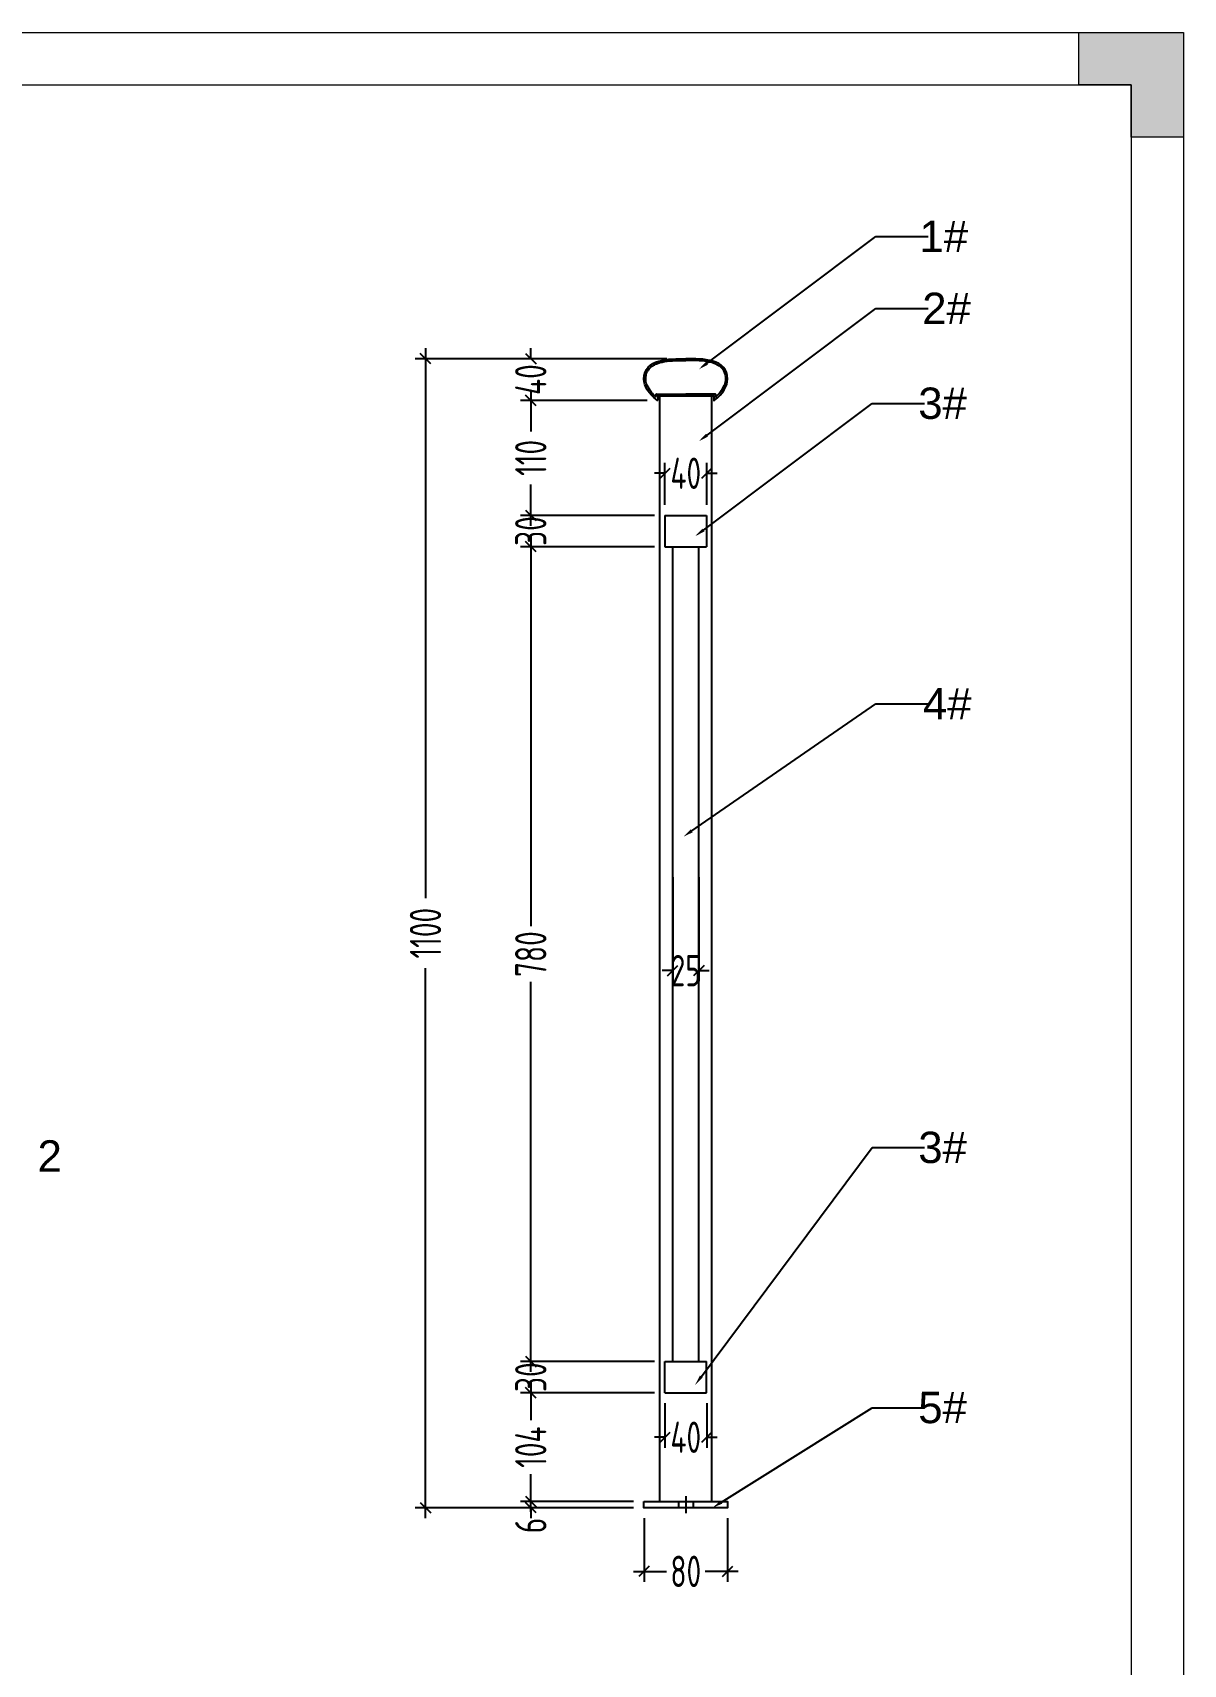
# Model space of a CAD drawing. Header units: millimetres. Extents: x 136606 to 1229059, y 82794 to 127566.
# Drawn here: x 962345 to 963447, y 125793 to 127355 of the extents above; entities that cross this region are included whole.
import ezdxf
from ezdxf import colors
from ezdxf.entities.mleader import LeaderData, LeaderLine
from ezdxf.math import Vec2, Vec3

# ---------------------------------------------------------------- set-up
doc = ezdxf.new("R2010")
doc.units = ezdxf.units.MM
for name, color, linetype in [('HR-dimension', 9, 'Continuous'), ('方管', 100, 'Continuous'), ('标注', 9, 'Continuous')]:
    doc.layers.add(name, color=color, linetype=linetype)
doc.layers.add('图框', color=7, linetype='Continuous', lineweight=13)
doc.layers.add('文本', color=3, linetype='Continuous', lineweight=13)
doc.styles.add('Arial', font='arial.ttf')
doc.styles.add('hztxt', font='ros1.shx', dxfattribs={"width": 0.8, "bigfont": 'hztxt.shx'})
doc.dimstyles.new('DIM-10', dxfattribs={"dimscale": 10, "dimtxt": 3, "dimasz": 1, "dimexe": 1, "dimexo": 1, "dimgap": 0.5, "dimtad": 0, "dimdec": 3, "dimrnd": 0.0005, "dimzin": 9, "dimdsep": 46, "dimtxsty": 'hztxt', "dimblk": 'OBLIQUE', "dimcen": 0, "dimdle": 1, "dimclrd": 9, "dimclre": 9, "dimclrt": 2, "dimazin": 2, "dimtfac": 1, "dimtdec": 3, "dimtix": 1, "dimtofl": 0, "dimtmove": 2, "dimatfit": 3, "dimldrblk": 'OBLIQUE', "dimfxl": 1, "dimarcsym": 2})

# ---------------------------------------------------------------- blocks, each defined once
blk = doc.blocks.new('_Oblique')
at = {"color": 0, "linetype": 'ByBlock', "lineweight": -2}
blk.add_line((-0.5, -0.5), (0.5, 0.5), dxfattribs=at)
blk = doc.blocks.new('*D778')
at = {"layer": 'Defpoints', "color": 0, "ltscale": 1.5, "transparency": 16777216}
for p in [(962930.4, 125943.2, 0), (963010.4, 125943.2, 0), (963010.4, 125882.3)]:
    blk.add_point(p, dxfattribs=at)
at = {"layer": 'HR-dimension', "color": 9, "lineweight": -2, "ltscale": 1.5, "transparency": 16777216}
for p, q in [((962930.4, 125933.2), (962930.4, 125872.3)), ((963010.4, 125933.2), (963010.4, 125872.3)), ((962920.4, 125882.3), (962951.8, 125882.3)), ((963020.4, 125882.3), (962989, 125882.3))]:
    blk.add_line(p, q, dxfattribs=at)
at = {"layer": 'HR-dimension', "color": 9, "lineweight": -2, "ltscale": 1.5, "transparency": 16777216, "xscale": 10, "yscale": 10, "zscale": 10, "rotation": 180}
blk.add_blockref('_Oblique', (962930.4, 125882.3), dxfattribs=at)
at = {"layer": 'HR-dimension', "color": 9, "lineweight": -2, "ltscale": 1.5, "transparency": 16777216, "xscale": 10, "yscale": 10, "zscale": 10}
blk.add_blockref('_Oblique', (963010.4, 125882.3), dxfattribs=at)
at = {"layer": 'HR-dimension', "color": 2, "ltscale": 1.5, "transparency": 16777216, "insert": (962970.4, 125882.3), "char_height": 30, "attachment_point": 5, "style": 'hztxt'}
blk.add_mtext('80', dxfattribs=at)
blk = doc.blocks.new('*D780')
at = {"layer": 'Defpoints', "color": 0, "transparency": 16777216}
for p in [(962950.4, 126933.5), (962950.4, 126893.2, 0), (962990.4, 126893.2, 0)]:
    blk.add_point(p, dxfattribs=at)
at = {"layer": '标注', "color": 9, "lineweight": -2, "transparency": 16777216}
for p, q in [((962950.4, 126933.5), (962940.4, 126933.5)), ((962950.4, 126903.2), (962950.4, 126943.5)), ((962990.4, 126903.2), (962990.4, 126943.5)), ((962990.4, 126933.5), (963000.4, 126933.5))]:
    blk.add_line(p, q, dxfattribs=at)
at = {"layer": '标注', "color": 9, "lineweight": -2, "transparency": 16777216, "xscale": 10, "yscale": 10, "zscale": 10}
blk.add_blockref('_Oblique', (962950.4, 126933.5), dxfattribs=at)
at = {"layer": '标注', "color": 9, "lineweight": -2, "transparency": 16777216, "xscale": 10, "yscale": 10, "zscale": 10, "rotation": 180}
blk.add_blockref('_Oblique', (962990.4, 126933.5), dxfattribs=at)
at = {"layer": '标注', "color": 2, "transparency": 16777216, "insert": (962970.4, 126933.5), "char_height": 30, "attachment_point": 5, "style": 'hztxt'}
blk.add_mtext('40', dxfattribs=at)
blk = doc.blocks.new('*D781')
at = {"layer": 'Defpoints', "color": 0, "transparency": 16777216}
for p in [(962950.4, 126053.2), (962990.4, 126053.2), (962950.4, 126010.7)]:
    blk.add_point(p, dxfattribs=at)
at = {"layer": '标注', "color": 9, "lineweight": -2, "transparency": 16777216}
for p, q in [((962950.4, 126043.2), (962950.4, 126000.7)), ((962990.4, 126043.2), (962990.4, 126000.7)), ((962950.4, 126010.7), (962940.4, 126010.7)), ((962990.4, 126010.7), (963000.4, 126010.7))]:
    blk.add_line(p, q, dxfattribs=at)
at = {"layer": '标注', "color": 9, "lineweight": -2, "transparency": 16777216, "xscale": 10, "yscale": 10, "zscale": 10}
blk.add_blockref('_Oblique', (962950.4, 126010.7), dxfattribs=at)
at = {"layer": '标注', "color": 9, "lineweight": -2, "transparency": 16777216, "xscale": 10, "yscale": 10, "zscale": 10, "rotation": 180}
blk.add_blockref('_Oblique', (962990.4, 126010.7), dxfattribs=at)
at = {"layer": '标注', "color": 2, "transparency": 16777216, "insert": (962970.4, 126010.7), "char_height": 30, "attachment_point": 5, "style": 'hztxt'}
blk.add_mtext('40', dxfattribs=at)
blk = doc.blocks.new('*D740')
at = {"layer": 'Defpoints', "color": 0, "transparency": 16777216}
for p in [(962962.2, 127043.2), (962822, 127003.2), (962943.3, 127003.2)]:
    blk.add_point(p, dxfattribs=at)
at = {"layer": '标注', "color": 9, "lineweight": -2, "transparency": 16777216}
for p, q in [((962952.2, 127043.2), (962812, 127043.2)), ((962822, 127043.2), (962822, 127053.2)), ((962933.3, 127003.2), (962812, 127003.2)), ((962822, 127003.2), (962822, 126993.2))]:
    blk.add_line(p, q, dxfattribs=at)
at = {"layer": '标注', "color": 9, "lineweight": -2, "transparency": 16777216, "xscale": 10, "yscale": 10, "zscale": 10}
for p, rotation in [((962822, 127043.2), 270), ((962822, 127003.2), 90)]:
    blk.add_blockref('_Oblique', p, dxfattribs=dict(at, rotation=rotation))
at = {"layer": '标注', "color": 2, "transparency": 16777216, "insert": (962822, 127023.2), "char_height": 30, "attachment_point": 5, "rotation": 90, "style": 'hztxt'}
blk.add_mtext('40', dxfattribs=at)
blk = doc.blocks.new('*D741')
at = {"layer": 'Defpoints', "color": 0, "transparency": 16777216}
for p in [(962943.3, 127003.2), (962822, 126893.2), (962950.4, 126893.2)]:
    blk.add_point(p, dxfattribs=at)
at = {"layer": '标注', "color": 9, "lineweight": -2, "transparency": 16777216}
for p, q in [((962822, 127013.2), (962822, 126973.6)), ((962933.3, 127003.2), (962812, 127003.2)), ((962822, 126883.2), (962822, 126922.8)), ((962940.4, 126893.2), (962812, 126893.2))]:
    blk.add_line(p, q, dxfattribs=at)
at = {"layer": '标注', "color": 9, "lineweight": -2, "transparency": 16777216, "xscale": 10, "yscale": 10, "zscale": 10}
for p, rotation in [((962822, 127003.2), 90), ((962822, 126893.2), 270)]:
    blk.add_blockref('_Oblique', p, dxfattribs=dict(at, rotation=rotation))
at = {"layer": '标注', "color": 2, "transparency": 16777216, "insert": (962822, 126948.2), "char_height": 30, "attachment_point": 5, "rotation": 90, "style": 'hztxt'}
blk.add_mtext('110', dxfattribs=at)
blk = doc.blocks.new('*D742')
at = {"layer": 'Defpoints', "color": 0, "transparency": 16777216}
for p in [(962950.4, 126893.2), (962822, 126863.2), (962950.4, 126863.2, 0)]:
    blk.add_point(p, dxfattribs=at)
at = {"layer": '标注', "color": 9, "lineweight": -2, "transparency": 16777216}
for p, q in [((962822, 126893.2), (962822, 126903.2)), ((962940.4, 126893.2), (962812, 126893.2)), ((962940.4, 126863.2), (962812, 126863.2)), ((962822, 126863.2), (962822, 126853.2))]:
    blk.add_line(p, q, dxfattribs=at)
at = {"layer": '标注', "color": 9, "lineweight": -2, "transparency": 16777216, "xscale": 10, "yscale": 10, "zscale": 10}
for p, rotation in [((962822, 126893.2), 270), ((962822, 126863.2), 90)]:
    blk.add_blockref('_Oblique', p, dxfattribs=dict(at, rotation=rotation))
at = {"layer": '标注', "color": 2, "transparency": 16777216, "insert": (962822, 126878.2), "char_height": 30, "attachment_point": 5, "rotation": 90, "style": 'hztxt'}
blk.add_mtext('30', dxfattribs=at)
blk = doc.blocks.new('*D743')
at = {"layer": 'Defpoints', "color": 0, "transparency": 16777216}
for p in [(962950.4, 126863.2, 0), (962822, 126083.2), (962950.4, 126083.2)]:
    blk.add_point(p, dxfattribs=at)
at = {"layer": '标注', "color": 9, "lineweight": -2, "transparency": 16777216}
for p, q in [((962822, 126873.2), (962822, 126499.8)), ((962940.4, 126863.2), (962812, 126863.2)), ((962822, 126073.2), (962822, 126446.6)), ((962940.4, 126083.2), (962812, 126083.2))]:
    blk.add_line(p, q, dxfattribs=at)
at = {"layer": '标注', "color": 9, "lineweight": -2, "transparency": 16777216, "xscale": 10, "yscale": 10, "zscale": 10}
for p, rotation in [((962822, 126863.2), 90), ((962822, 126083.2), 270)]:
    blk.add_blockref('_Oblique', p, dxfattribs=dict(at, rotation=rotation))
at = {"layer": '标注', "color": 2, "transparency": 16777216, "insert": (962822, 126473.2), "char_height": 30, "attachment_point": 5, "rotation": 90, "style": 'hztxt'}
blk.add_mtext('780', dxfattribs=at)
blk = doc.blocks.new('*D744')
at = {"layer": 'Defpoints', "color": 0, "transparency": 16777216}
for p in [(962950.4, 126083.2), (962822, 126053.2), (962950.4, 126053.2, 0)]:
    blk.add_point(p, dxfattribs=at)
at = {"layer": '标注', "color": 9, "lineweight": -2, "transparency": 16777216}
for p, q in [((962822, 126083.2), (962822, 126093.2)), ((962940.4, 126083.2), (962812, 126083.2)), ((962940.4, 126053.2), (962812, 126053.2)), ((962822, 126053.2), (962822, 126043.2))]:
    blk.add_line(p, q, dxfattribs=at)
at = {"layer": '标注', "color": 9, "lineweight": -2, "transparency": 16777216, "xscale": 10, "yscale": 10, "zscale": 10}
for p, rotation in [((962822, 126083.2), 270), ((962822, 126053.2), 90)]:
    blk.add_blockref('_Oblique', p, dxfattribs=dict(at, rotation=rotation))
at = {"layer": '标注', "color": 2, "transparency": 16777216, "insert": (962822, 126068.2), "char_height": 30, "attachment_point": 5, "rotation": 90, "style": 'hztxt'}
blk.add_mtext('30', dxfattribs=at)
blk = doc.blocks.new('*D745')
at = {"layer": 'Defpoints', "color": 0, "transparency": 16777216}
for p in [(962950.4, 126053.2, 0), (962822, 125949.2), (962930.4, 125949.2)]:
    blk.add_point(p, dxfattribs=at)
at = {"layer": '标注', "color": 9, "lineweight": -2, "transparency": 16777216}
for p, q in [((962822, 126063.2), (962822, 126027)), ((962940.4, 126053.2), (962812, 126053.2)), ((962822, 125939.2), (962822, 125975.4)), ((962920.4, 125949.2), (962812, 125949.2))]:
    blk.add_line(p, q, dxfattribs=at)
at = {"layer": '标注', "color": 9, "lineweight": -2, "transparency": 16777216, "xscale": 10, "yscale": 10, "zscale": 10}
for p, rotation in [((962822, 126053.2), 90), ((962822, 125949.2), 270)]:
    blk.add_blockref('_Oblique', p, dxfattribs=dict(at, rotation=rotation))
at = {"layer": '标注', "color": 2, "transparency": 16777216, "insert": (962822, 126001.2), "char_height": 30, "attachment_point": 5, "rotation": 90, "style": 'hztxt'}
blk.add_mtext('104', dxfattribs=at)
blk = doc.blocks.new('*D746')
at = {"layer": 'Defpoints', "color": 0, "transparency": 16777216}
for p in [(962822, 125943.2), (962930.4, 125949.2), (962930.4, 125943.2)]:
    blk.add_point(p, dxfattribs=at)
at = {"layer": '标注', "color": 9, "lineweight": -2, "transparency": 16777216}
for p, q in [((962822, 125949.2), (962822, 125959.2)), ((962920.4, 125949.2), (962812, 125949.2)), ((962920.4, 125943.2), (962812, 125943.2)), ((962822, 125943.2), (962822, 125933.2))]:
    blk.add_line(p, q, dxfattribs=at)
at = {"layer": '标注', "color": 9, "lineweight": -2, "transparency": 16777216, "xscale": 10, "yscale": 10, "zscale": 10}
for p, rotation in [((962822, 125949.2), 270), ((962822, 125943.2), 90)]:
    blk.add_blockref('_Oblique', p, dxfattribs=dict(at, rotation=rotation))
at = {"layer": '标注', "color": 2, "transparency": 16777216, "insert": (962822, 125926.2), "char_height": 30, "attachment_point": 5, "rotation": 90, "style": 'hztxt'}
blk.add_mtext('6', dxfattribs=at)
blk = doc.blocks.new('*D747')
at = {"layer": 'Defpoints', "color": 0, "transparency": 16777216}
for p in [(962721.2, 127043.2), (962822, 127043.2), (962822, 125943.2)]:
    blk.add_point(p, dxfattribs=at)
at = {"layer": '标注', "color": 9, "lineweight": -2, "transparency": 16777216}
for p, q in [((962812, 127043.2), (962711.2, 127043.2)), ((962721.2, 127053.2), (962721.2, 126526.6)), ((962721.2, 125933.2), (962721.2, 126459.8)), ((962812, 125943.2), (962711.2, 125943.2))]:
    blk.add_line(p, q, dxfattribs=at)
at = {"layer": '标注', "color": 9, "lineweight": -2, "transparency": 16777216, "xscale": 10, "yscale": 10, "zscale": 10}
for p, rotation in [((962721.2, 127043.2), 90), ((962721.2, 125943.2), 270)]:
    blk.add_blockref('_Oblique', p, dxfattribs=dict(at, rotation=rotation))
at = {"layer": '标注', "color": 2, "transparency": 16777216, "insert": (962721.2, 126493.2), "char_height": 30, "attachment_point": 5, "rotation": 90, "style": 'hztxt'}
blk.add_mtext('1100', dxfattribs=at)
blk = doc.blocks.new('*D789')
at = {"color": 9, "lineweight": -2, "transparency": 16777216}
for p, q in [((962957.9, 126546.8), (962957.9, 126447.4)), ((962982.9, 126546.8), (962982.9, 126447.4)), ((962957.9, 126457.4), (962947.9, 126457.4)), ((962982.9, 126457.4), (962992.9, 126457.4))]:
    blk.add_line(p, q, dxfattribs=at)
at = {"layer": 'Defpoints', "color": 0, "transparency": 16777216}
for p in [(962957.9, 126556.8, 0), (962982.9, 126556.8, 0), (962957.9, 126457.4)]:
    blk.add_point(p, dxfattribs=at)
at = {"color": 9, "lineweight": -2, "transparency": 16777216, "xscale": 10, "yscale": 10, "zscale": 10}
blk.add_blockref('_Oblique', (962957.9, 126457.4), dxfattribs=at)
at = {"color": 9, "lineweight": -2, "transparency": 16777216, "xscale": 10, "yscale": 10, "zscale": 10, "rotation": 180}
blk.add_blockref('_Oblique', (962982.9, 126457.4), dxfattribs=at)
at = {"color": 2, "transparency": 16777216, "insert": (962970.4, 126457.4), "char_height": 30, "attachment_point": 5, "style": 'hztxt'}
blk.add_mtext('25', dxfattribs=at)
blk = doc.blocks.new('GW-TK')
at = {"layer": '图框', "linetype": 'Continuous', "lineweight": 0}
h = blk.add_hatch(color=256, dxfattribs=at)
h.dxf.hatch_style = 1
h.paths.add_polyline_path([(927593.55, 464715.01), (927593.55, 464710.01), (927598.55, 464710.01), (927598.55, 464705.01), (927603.55, 464705.01), (927603.55, 464715.01)])
at = {"layer": '图框'}
for points in [[(927183.55, 464715.01), (927603.55, 464715.01), (927603.55, 464418.01), (927183.55, 464418.01)], [(927188.55, 464710.01), (927598.55, 464710.01), (927598.55, 464423.01), (927188.55, 464423.01)]]:
    blk.add_lwpolyline(points, close=True, dxfattribs=at)
at = {"layer": '图框', "linetype": 'Continuous', "lineweight": 0}
blk.add_lwpolyline([(927598.55, 464705.01), (927598.55, 464710.01), (927593.55, 464710.01), (927593.55, 464715.01), (927603.55, 464715.01), (927603.55, 464705.01)], close=True, dxfattribs=at)

msp = doc.modelspace()

# ---------------------------------------------------------------- linework, layer by layer
at = {"color": 1}
for p, q in [((962950.3788, 126893.1689, -0.0007), (962990.3788, 126893.1689, -0.0007)), ((962950.3788, 126893.1689, -0.0007), (962950.3788, 126863.1689, -0.0007)), ((962990.3788, 126893.1689, -0.0007), (962990.3788, 126863.1689, -0.0007)), ((962950.3788, 126863.1689, -0.0007), (962990.3788, 126863.1689, -0.0007)), ((962957.8788, 126083.1689), (962957.8788, 126863.1689, -0.0007)), ((962982.8788, 126083.1689), (962982.8788, 126863.1689, -0.0007)), ((962950.3788, 126083.1689), (962990.3788, 126083.1689)), ((962950.3788, 126053.1689), (962950.3788, 126083.1689)), ((962990.3788, 126053.1689), (962990.3788, 126083.1689)), ((962950.3788, 126053.1689), (962990.3788, 126053.1689))]:
    msp.add_line(p, q, dxfattribs=at)
at = {"color": 7, "elevation": -0.0004}
for points in [[(962970.3788, 125954.1676), (962970.3788, 125938.1676)], [(962930.3788, 125949.1676), (963010.3788, 125949.1676), (963010.3788, 125943.1676), (962930.3788, 125943.1676), (962930.3788, 125949.1676)], [(962963.3788, 125949.1676), (962963.3788, 125943.1676)], [(962977.3788, 125949.1676), (962977.3788, 125943.1676)]]:
    msp.add_lwpolyline(points, dxfattribs=at)
at = {"layer": '方管', "color": 2}
for p, q in [((962943.9788, 127007.6689, -0.0007), (962996.7788, 127007.6689, -0.0007)), ((962945.3788, 127007.6689, -0.0007), (962995.3788, 127007.6689, -0.0007))]:
    msp.add_line(p, q, dxfattribs=at)
for points in [[(962941.5005, 127006.7958, 0.636485606), (962941.8288, 127006.9492)], [(962941.8288, 127008.8189, -0.414213562), (962942.3288, 127009.3189)], [(962998.4288, 127009.3189, -0.414213562), (962998.9288, 127008.8189)], [(962998.9288, 127006.9492, 0.648583576), (962999.2623, 127006.8003)]]:
    msp.add_lwpolyline(points, format="xyb", dxfattribs=at)
at = {"layer": '方管', "color": 6}
msp.add_polyline3d([(962945.3788, 127007.6689, -0.0007), (962945.3788, 125949.1676, -0.0004), (962995.3788, 125949.1676, -0.0004), (962995.3788, 127007.6689, -0.0007)], dxfattribs=at)
at = {"layer": '方管', "color": 2}
for centre, radius, start, end in [((962941.6288, 127006.9492, -0.0007), 0.2, 230.0953356, 0), ((962942.3288, 127008.8189, -0.0007), 0.5, 90, 180), ((962943.2788, 127003.3689, -0.0007), 0.2, 232.1545053, 0), ((962943.9788, 127007.1689, -0.0007), 0.5, 90, 180), ((962996.7788, 127007.1689, -0.0007), 0.5, 0, 90), ((962997.4788, 127003.3689, -0.0007), 0.2, 180, 307.8454947), ((962998.4288, 127008.8189, -0.0007), 0.5, 0, 90), ((962999.1288, 127006.9492, -0.0007), 0.2, 180, 309.9046644)]:
    msp.add_arc(centre, radius, start, end, dxfattribs=at)
for points in [[(962930.3788, 127023.6689, -0.0007), (962930.4788, 127043.2883, -0.0007), (962954.4373, 127043.1689, -0.0007), (962970.4787, 127043.1689, -0.0007)], [(963010.3788, 127023.6689, -0.0007), (963010.2788, 127043.2883, -0.0007), (962986.3203, 127043.1689, -0.0007), (962970.4789, 127043.1689, -0.0007)], [(962942.3288, 127009.3189, -0.0007), (962951.4584, 127009.3189, -0.0007), (962960.2916, 127009.3189, -0.0007), (962970.4788, 127009.3189, -0.0007)], [(962998.4288, 127009.3189, -0.0007), (962989.2991, 127009.3189, -0.0007), (962980.466, 127009.3189, -0.0007), (962970.4788, 127009.3189, -0.0007)]]:
    msp.add_open_spline(points, degree=3, dxfattribs=at)
for points, knots in [([(962932.0288, 127023.6689, -0.0007), (962932.0288, 127025.3676, -0.0007), (962932.2212, 127026.8794, -0.0007), (962932.9197, 127029.583, -0.0007), (962933.4251, 127030.7758, -0.0007), (962934.7035, 127032.9136, -0.0007), (962935.5776, 127033.8598, -0.0007), (962937.3741, 127035.5544, -0.0007), (962938.3973, 127036.3021, -0.0007), (962940.6607, 127037.62, -0.0007), (962941.9006, 127038.1896, -0.0007), (962946.059, 127039.7253, -0.0007), (962949.2764, 127040.398, -0.0007), (962955.9166, 127041.2382, -0.0007), (962959.338, 127041.4078, -0.0007), (962964.8271, 127041.521, -0.0007), (962966.9845, 127041.5189, -0.0007), (962970.4787, 127041.5189, -0.0007)], [0, 0, 0, 0, 0.092947205, 0.092947205, 0.18589441, 0.18589441, 0.278841615, 0.278841615, 0.37178882, 0.37178882, 0.464736025, 0.464736025, 0.66384165, 0.66384165, 0.862947275, 0.862947275, 1, 1, 1, 1]), ([(963008.7288, 127023.6689, -0.0007), (963008.7288, 127025.3676, -0.0007), (963008.5364, 127026.8794, -0.0007), (963007.8378, 127029.583, -0.0007), (963007.3325, 127030.7758, -0.0007), (963006.0541, 127032.9136, -0.0007), (963005.28, 127033.8598, -0.0007), (963003.3834, 127035.5544, -0.0007), (963002.3603, 127036.3021, -0.0007), (963000.0969, 127037.62, -0.0007), (962998.857, 127038.1896, -0.0007), (962994.6986, 127039.7253, -0.0007), (962991.4811, 127040.398, -0.0007), (962984.841, 127041.2382, -0.0007), (962981.4196, 127041.4078, -0.0007), (962975.9305, 127041.521, -0.0007), (962972.4731, 127041.5189, -0.0007), (962970.4789, 127041.5189, -0.0007)], [0, 0, 0, 0, 0.092947205, 0.092947205, 0.18589441, 0.18589441, 0.278841615, 0.278841615, 0.37178882, 0.37178882, 0.464736025, 0.464736025, 0.66384165, 0.66384165, 0.862947275, 0.862947275, 1, 1, 1, 1]), ([(962943.1561, 127003.211, -0.0007), (962934.5454, 127009.7005, -0.0007), (962930.3788, 127017.1709, -0.0007), (962930.3788, 127023.6689, -0.0007), (962930.3788, 127023.7949, -0.0007), (962930.3803, 127023.9208, -0.0007), (962930.3834, 127024.0468, -0.0007)], [0.0312679606, 0.0312679606, 0.0312679606, 0.0312679606, 1, 1, 1, 1.0187782039, 1.0187782039, 1.0187782039, 1.0187782039]), ([(962941.5005, 127006.7958, -0.0007), (962939.7352, 127008.3078, -0.0007), (962938.6075, 127009.3974, -0.0007), (962935.8097, 127013.4722, -0.0007), (962934.3676, 127015.4481, -0.0007), (962932.728, 127018.9993, -0.0007), (962932.2824, 127020.5816, -0.0007), (962932.0558, 127022.6678, -0.0007), (962932.0288, 127023.1675, -0.0007), (962932.0288, 127023.6689, -0.0007), (962932.0288, 127023.8064, -0.0007), (962932.0308, 127023.9441, -0.0007), (962932.0349, 127024.0819, -0.0007)], [0.1474935277, 0.1474935277, 0.1474935277, 0.1474935277, 0.3251971685, 0.3251971685, 0.6503943369, 0.6503943369, 0.9163918563, 0.9163918563, 1, 1, 1, 1.0229326992, 1.0229326992, 1.0229326992, 1.0229326992]), ([(962997.6015, 127003.211, -0.0007), (963006.2122, 127009.7005, -0.0007), (963010.2788, 127017.1709, -0.0007), (963010.3788, 127023.6689, -0.0007), (963010.3788, 127023.6689, -0.0007), (963010.3788, 127023.6689, -0.0007), (963010.3788, 127023.6689, -0.0007)], [0.0312679606, 0.0312679606, 0.0312679606, 0.0312679606, 1, 1, 1, 1.0187782039, 1.0187782039, 1.0187782039, 1.0187782039]), ([(962999.2571, 127006.7958, -0.0007), (963001.0223, 127008.3078, -0.0007), (963002.1501, 127009.3974, -0.0007), (963004.9479, 127013.4722, -0.0007), (963006.2899, 127015.4481, -0.0007), (963008.0295, 127018.9993, -0.0007), (963008.4752, 127020.5816, -0.0007), (963008.7017, 127022.6678, -0.0007), (963008.7288, 127023.1675, -0.0007), (963008.7288, 127023.6689, -0.0007), (963008.7288, 127023.6689, -0.0007), (963008.7288, 127023.6689, -0.0007), (963008.7288, 127023.6689, -0.0007)], [0.1474935277, 0.1474935277, 0.1474935277, 0.1474935277, 0.3251971685, 0.3251971685, 0.6503943369, 0.6503943369, 0.9163918563, 0.9163918563, 1, 1, 1, 1.0229326992, 1.0229326992, 1.0229326992, 1.0229326992])]:
    msp.add_open_spline(points, degree=3, knots=knots, dxfattribs=at)
for points in [[(962941.8288, 127008.8189, -0.0007), (962941.8288, 127006.9492, -0.0007)], [(962998.9288, 127008.8189, -0.0007), (962998.9288, 127006.9492, -0.0007)]]:
    msp.add_spline(points, degree=3, dxfattribs=at)
at = {"layer": '方管', "color": 2, "start_tangent": (0, -1), "end_tangent": (0, -1)}
for points in [[(962943.4788, 127007.1689, -0.0007), (962943.4788, 127003.3689, -0.0007)], [(962997.2788, 127007.1689, -0.0007), (962997.2788, 127003.3689, -0.0007)]]:
    msp.add_spline(points, degree=3, dxfattribs=at)

# ---------------------------------------------------------------- block references
at = {"layer": '文本', "xscale": 10, "yscale": 10, "zscale": 10}
msp.add_blockref('GW-TK', (-8312588.7349, -4519794.7964), dxfattribs=at)

# ---------------------------------------------------------------- texts
at = {"layer": '文本', "color": 0, "linetype": 'ByBlock', "style": 'Arial'}
msp.add_text('2', height=30, dxfattribs=at).set_placement((962349.8016, 126264.9715))

# ---------------------------------------------------------------- dimensions: what is measured, and where the dimension line sits
dim = msp.add_linear_dim(base=(962957.8788, 126457.4251), p1=(962982.8788, 126556.8226, -0.0004), p2=(962957.8788, 126556.8226, -0.0004), dimstyle='DIM-10')
dim.commit()
dim.dimension.update_dxf_attribs({"geometry": '*D789', "text_midpoint": (962970.3788, 126457.4251)})
at = {"layer": 'HR-dimension', "ltscale": 1.5}
dim = msp.add_linear_dim(base=(963010.3788, 125882.2587), p1=(962930.3788, 125943.1676, -0.0004), p2=(963010.3788, 125943.1676, -0.0004), dimstyle='DIM-10', dxfattribs=at)
dim.commit()
dim.dimension.update_dxf_attribs({"geometry": '*D778', "text_midpoint": (962970.3788, 125882.2587)})
at = {"layer": '标注'}
for base, p1, p2, picture, middle in [((962721.2424, 127043.1689, -0.0004), (962822.0222, 125943.1696, -0.0004), (962822.0222, 127043.1689, -0.0004), '*D747', (962721.2424, 126493.1693, -0.0004)), ((962822.0222, 127003.1689, -0.0004), (962962.1681, 127043.1689, -0.0004), (962943.279, 127003.1689, -0.0004), '*D740', (962822.0222, 127023.1689, -0.0004)), ((962822.0222, 126893.1689, -0.0004), (962943.279, 127003.1689, -0.0004), (962950.3788, 126893.1689, -0.0004), '*D741', (962822.0222, 126948.1689, -0.0004)), ((962822.0222, 126863.1689, -0.0004), (962950.3788, 126893.1689, -0.0004), (962950.3788, 126863.1689, -0.0007), '*D742', (962822.0222, 126878.1689, -0.0004)), ((962822.0222, 126083.1689, -0.0004), (962950.3788, 126863.1689, -0.0007), (962950.3788, 126083.1689, -0.0004), '*D743', (962822.0222, 126473.1689, -0.0004)), ((962822.0222, 126053.1689, -0.0004), (962950.3788, 126083.1689, -0.0004), (962950.3788, 126053.1689), '*D744', (962822.0222, 126068.1689, -0.0004)), ((962822.0222, 125949.1696, -0.0004), (962950.3788, 126053.1689), (962930.3788, 125949.1696, -0.0004), '*D745', (962822.0222, 126001.1693, -0.0004))]:
    dim = msp.add_linear_dim(base=base, p1=p1, p2=p2, angle=90, dimstyle='DIM-10', dxfattribs=at)
    dim.commit()
    dim.dimension.update_dxf_attribs({"geometry": picture, "text_midpoint": middle})
at = {"layer": '标注', "color": 7}
for base, p1, p2, picture, middle in [((962950.3788, 126933.5395), (962990.3788, 126893.1689, -0.0007), (962950.3788, 126893.1689, -0.0007), '*D780', (962970.3788, 126933.5395)), ((962950.3788, 126010.6782), (962990.3788, 126053.1689), (962950.3788, 126053.1689), '*D781', (962970.3788, 126010.6782))]:
    dim = msp.add_linear_dim(base=base, p1=p1, p2=p2, dimstyle='DIM-10', dxfattribs=at)
    dim.commit()
    dim.dimension.update_dxf_attribs({"geometry": picture, "text_midpoint": middle})
at = {"layer": '标注'}
dim = msp.add_linear_dim(base=(962822.0222, 125943.1696, -0.0004), p1=(962930.3788, 125949.1696, -0.0004), p2=(962930.3788, 125943.1696, -0.0004), angle=90, dimstyle='DIM-10', dxfattribs=at)
dim.commit()
dim.dimension.update_dxf_attribs({"geometry": '*D746', "text_midpoint": (962822.0222, 125926.1564, -0.0004), "dimtype": 160})

# ---------------------------------------------------------------- leaders
at = {"layer": '标注', "color": 6}
ml = msp.add_multileader_mtext('Standard', dxfattribs=at)
ml.set_content('1#', color=6, style='Arial')
ml.set_leader_properties(color=8)
ml.build(insert=Vec2(0, 0))
ml.multileader.update_dxf_attribs({"dogleg_length": 50, "arrow_head_size": 10})
ctx = ml.context
ctx.base_point, ctx.char_height, ctx.arrow_head_size, ctx.landing_gap_size, ctx.plane_origin = Vec3(963202.419, 127160.1429), 30, 10, 1, Vec3(962982.73, 127032.9219)
ctx.text_align_type = 2
notes = []
notes.append((ctx, [(1, (1, 1, 0), (963152.419, 127160.1429), (1, 0), 50, [(0, [(962982.73, 127032.9219)], 0, [])])]))
ctx.mtext.insert, ctx.mtext.alignment, ctx.mtext.flow_direction = Vec3(963240.619, 127175.3143), 3, 5
ml = msp.add_multileader_mtext('Standard', dxfattribs=at)
ml.set_content('2#', color=6, style='Arial')
ml.set_leader_properties(color=8)
ml.build(insert=Vec2(0, 0))
ml.multileader.update_dxf_attribs({"dogleg_length": 50, "arrow_head_size": 10})
ctx = ml.context
ctx.base_point, ctx.char_height, ctx.arrow_head_size, ctx.landing_gap_size, ctx.plane_origin = Vec3(963202.419, 127091.2338), 30, 10, 1, Vec3(962982.73, 126964.0128)
ctx.text_align_type = 2
notes.append((ctx, [(1, (1, 1, 0), (963152.419, 127091.2338), (1, 0), 50, [(0, [(962982.73, 126964.0128)], 0, [])])]))
ctx.mtext.insert, ctx.mtext.alignment, ctx.mtext.flow_direction = Vec3(963243.3619, 127106.4052), 3, 5
ml = msp.add_multileader_mtext('Standard', dxfattribs=at)
ml.set_content('3#', color=6, style='Arial')
ml.set_leader_properties(color=8)
ml.build(insert=Vec2(0, 0))
ml.multileader.update_dxf_attribs({"dogleg_length": 50, "arrow_head_size": 10})
ctx = ml.context
ctx.base_point, ctx.char_height, ctx.arrow_head_size, ctx.landing_gap_size, ctx.plane_origin = Vec3(963198.9798, 127000.3847), 30, 10, 1, Vec3(962979.2908, 126873.1637)
ctx.text_align_type = 2
notes.append((ctx, [(1, (1, 1, 0), (963148.9798, 127000.3847), (1, 0), 50, [(0, [(962979.2908, 126873.1637)], 0, [])])]))
ctx.mtext.insert, ctx.mtext.alignment, ctx.mtext.flow_direction = Vec3(963239.5798, 127015.5561), 3, 5
ml = msp.add_multileader_mtext('Standard', dxfattribs=at)
ml.set_content('4#', color=6, style='Arial')
ml.set_leader_properties(color=8)
ml.build(insert=Vec2(0, 0))
ml.multileader.update_dxf_attribs({"dogleg_length": 50, "arrow_head_size": 10})
ctx = ml.context
ctx.base_point, ctx.char_height, ctx.arrow_head_size, ctx.landing_gap_size, ctx.plane_origin = Vec3(963202.419, 126712.7246), 30, 10, 1, Vec3(962982.73, 126485.5037)
ctx.text_align_type = 2
notes.append((ctx, [(1, (1, 1, 0), (963152.419, 126712.7246), (1, 0), 50, [(0, [(962967.9101, 126585.5037)], 0, [])])]))
ctx.mtext.insert, ctx.mtext.alignment, ctx.mtext.flow_direction = Vec3(963244.0476, 126727.8961), 3, 5
ml = msp.add_multileader_mtext('Standard', dxfattribs=at)
ml.set_content('3#', color=6, style='Arial')
ml.set_leader_properties(color=8)
ml.build(insert=Vec2(0, 0))
ml.multileader.update_dxf_attribs({"dogleg_length": 50, "arrow_head_size": 10})
ctx = ml.context
ctx.base_point, ctx.char_height, ctx.arrow_head_size, ctx.landing_gap_size, ctx.plane_origin = Vec3(963198.9798, 126288.0207), 30, 10, 1, Vec3(962979.2908, 126060.7997)
ctx.text_align_type = 2
notes.append((ctx, [(1, (1, 1, 0), (963148.9798, 126288.0207), (1, 0), 50, [(0, [(962979.2908, 126060.7997)], 0, [])])]))
ctx.mtext.insert, ctx.mtext.alignment, ctx.mtext.flow_direction = Vec3(963239.5798, 126303.1921), 3, 5
ml = msp.add_multileader_mtext('Standard', dxfattribs=at)
ml.set_content('5#', color=6, style='Arial')
ml.set_leader_properties(color=8)
ml.build(insert=Vec2(0, 0))
ml.multileader.update_dxf_attribs({"dogleg_length": 50, "arrow_head_size": 10})
ctx = ml.context
ctx.base_point, ctx.char_height, ctx.arrow_head_size, ctx.landing_gap_size, ctx.plane_origin = Vec3(963198.9798, 126038.998), 30, 10, 1, Vec3(962979.2908, 125843.1898)
ctx.text_align_type = 2
notes.append((ctx, [(1, (1, 1, 0), (963148.9798, 126038.998), (1, 0), 50, [(0, [(962995.9909, 125943.1878)], 0, [])])]))
ctx.mtext.insert, ctx.mtext.alignment, ctx.mtext.flow_direction = Vec3(963239.5798, 126054.1694), 3, 5
for ctx, leaders in notes:
    for number, flags, end, landing, length, lines in leaders:
        leader = LeaderData()
        leader.index, (leader.has_last_leader_line, leader.has_dogleg_vector, leader.attachment_direction) = number, flags
        leader.last_leader_point, leader.dogleg_vector, leader.dogleg_length = Vec3(end), Vec3(landing), length
        for number, points, colour, breaks in lines:
            line = LeaderLine()
            line.index, line.vertices, line.color, line.breaks = number, Vec3.list(points), colors.encode_raw_color(colour), breaks
            leader.lines.append(line)
        ctx.leaders.append(leader)

doc.saveas('drawing.dxf')
